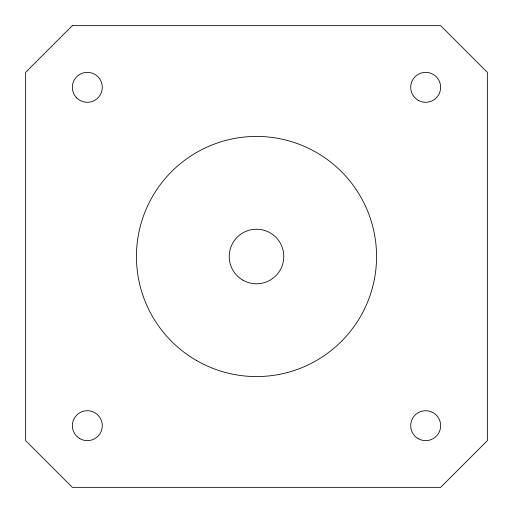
<?xml version="1.0" encoding="UTF-8"?>
<svg xmlns="http://www.w3.org/2000/svg" width="513" height="513" viewBox="0 0 513 513"><rect width="100%" height="100%" fill="white"/><g stroke="black" fill="none" stroke-linecap="round" stroke-linejoin="round"><path stroke-width="0.77" d="M72.352 25.65L25.65 72.352L25.65 440.648L72.352 487.35L440.648 487.35L487.35 440.648L487.35 72.352L440.648 25.65L72.352 25.65M76.732 97.906A14.967 14.967 0 0 0 101.779 91.192A14.967 14.967 0 0 0 83.446 72.859A14.967 14.967 0 0 0 76.732 97.906M79.836 438.647A14.967 14.967 0 0 0 102.286 425.681A14.967 14.967 0 0 0 79.836 412.715A14.967 14.967 0 0 0 79.836 438.647M418.198 438.647A14.967 14.967 0 0 0 440.648 425.681A14.967 14.967 0 0 0 418.198 412.715A14.967 14.967 0 0 0 418.198 438.647M418.198 100.285A14.967 14.967 0 0 0 440.648 87.319A14.967 14.967 0 0 0 418.198 74.353A14.967 14.967 0 0 0 418.198 100.285M196.466 360.479A120.061 120.061 0 0 0 376.561 256.5A120.061 120.061 0 0 0 196.466 152.521A120.061 120.061 0 0 0 196.466 360.479M242.854 280.13A27.285 27.285 0 0 0 283.785 256.5A27.285 27.285 0 0 0 242.854 232.87A27.285 27.285 0 0 0 242.854 280.13"/></g></svg>
